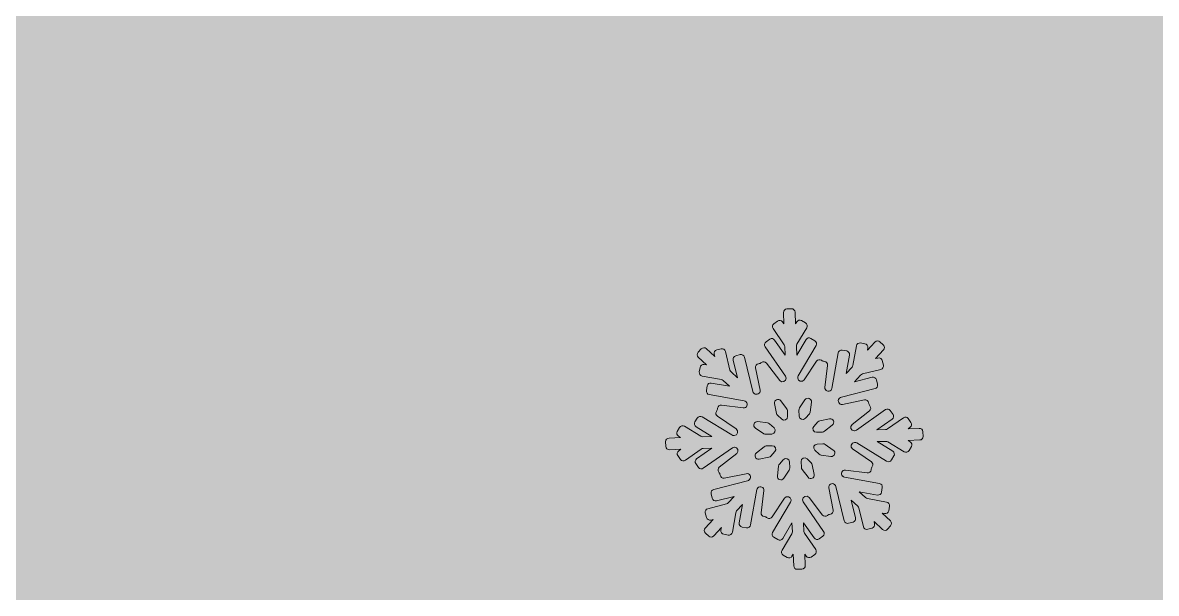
# Model space of a CAD drawing. Header units: millimetres. Extents: x -42 to 192, y -117 to -17.
# Drawn here: x 167.1 to 179.41, y -66.58 to -60.38 of the extents above; entities that cross this region are included whole.
import ezdxf

# ---------------------------------------------------------------- set-up
doc = ezdxf.new("R2010")
doc.units = ezdxf.units.MM
doc.header["$MEASUREMENT"] = 0
doc.layers.add('engraving', color=7, linetype='Continuous')
doc.layers.add('Layer 1', color=7, linetype='Continuous')

msp = doc.modelspace()

# ---------------------------------------------------------------- hatches: boundary and pattern name
at = {"layer": 'Layer 1'}
h = msp.add_hatch(color=2, dxfattribs=at)
h.dxf.hatch_style = 2
edge = h.paths.add_edge_path()
edge.add_spline(control_points=[(163.535, -30.121), (163.535, -30.121), (152.73, -71.11), (152.73, -71.11), (152.73, -71.11), (144.157, -30.121), (144.157, -30.121), (144.157, -30.121), (141.21, -30.121), (141.21, -30.121), (140.385, -29.082), (139.149, -28.383), (137.751, -28.276), (139.256, -27.161), (140.236, -25.378), (140.236, -23.361), (140.236, -19.98), (137.496, -17.24), (134.115, -17.24), (130.735, -17.24), (127.995, -19.98), (127.995, -23.361), (127.995, -25.378), (128.975, -27.161), (130.479, -28.276), (129.082, -28.383), (127.846, -29.082), (127.021, -30.121), (127.021, -30.121), (124.073, -30.121), (124.073, -30.121), (124.073, -30.121), (115.617, -71.11), (115.617, -71.11), (115.617, -71.11), (104.695, -30.121), (104.695, -30.121), (104.695, -30.121), (76.508, -30.121), (76.508, -30.121), (76.508, -30.121), (100.937, -115.27), (100.937, -115.27), (100.937, -115.27), (126.657, -115.27), (126.657, -115.27), (126.657, -115.27), (134.174, -87.788), (134.174, -87.788), (134.174, -87.788), (141.573, -115.27), (141.573, -115.27), (141.573, -115.27), (167.294, -115.27), (167.294, -115.27), (167.294, -115.27), (191.723, -30.121), (191.723, -30.121), (191.723, -30.121), (163.535, -30.121), (163.535, -30.121)], knot_values=[0, 0, 0, 0, 1, 1, 1, 2, 2, 2, 3, 3, 3, 4, 4, 4, 5, 5, 5, 6, 6, 6, 7, 7, 7, 8, 8, 8, 9, 9, 9, 10, 10, 10, 11, 11, 11, 12, 12, 12, 13, 13, 13, 14, 14, 14, 15, 15, 15, 16, 16, 16, 17, 17, 17, 18, 18, 18, 19, 19, 19, 20, 20, 20, 20], degree=3, periodic=1)
edge = h.paths.add_edge_path()
edge.add_spline(control_points=[(130.308, -23.361), (130.308, -21.261), (132.016, -19.553), (134.115, -19.553), (136.215, -19.553), (137.923, -21.261), (137.923, -23.361), (137.923, -25.46), (136.215, -27.168), (134.115, -27.168), (132.016, -27.168), (130.308, -25.46), (130.308, -23.361)], knot_values=[0, 0, 0, 0, 1, 1, 1, 2, 2, 2, 3, 3, 3, 4, 4, 4, 4], degree=3, periodic=1)

# ---------------------------------------------------------------- linework, layer by layer
at = {"layer": 'engraving', "lineweight": 0}
for points, knots in [([(176.879, -64.822), (176.878, -64.801), (176.86, -64.785), (176.839, -64.786), (176.839, -64.786), (176.717, -64.79), (176.717, -64.79), (176.717, -64.79), (176.739, -64.774), (176.739, -64.774), (176.757, -64.762), (176.761, -64.739), (176.749, -64.721), (176.749, -64.721), (176.72, -64.68), (176.72, -64.68), (176.708, -64.663), (176.684, -64.658), (176.667, -64.671), (176.667, -64.671), (176.494, -64.793), (176.494, -64.793), (176.488, -64.797), (176.48, -64.8), (176.473, -64.8), (176.473, -64.8), (176.38, -64.803), (176.38, -64.803), (176.38, -64.803), (176.544, -64.687), (176.544, -64.687), (176.561, -64.675), (176.566, -64.651), (176.554, -64.634), (176.554, -64.634), (176.525, -64.593), (176.525, -64.593), (176.513, -64.575), (176.489, -64.571), (176.472, -64.583), (176.472, -64.583), (176.157, -64.806), (176.157, -64.806), (176.15, -64.81), (176.143, -64.813), (176.136, -64.813), (176.136, -64.813), (176.134, -64.813), (176.134, -64.813), (176.097, -64.814), (176.08, -64.767), (176.109, -64.744), (176.109, -64.744), (176.298, -64.596), (176.298, -64.596), (176.314, -64.583), (176.317, -64.559), (176.304, -64.542), (176.304, -64.542), (176.298, -64.534), (176.298, -64.534), (176.295, -64.53), (176.292, -64.524), (176.291, -64.518), (176.291, -64.518), (176.289, -64.509), (176.289, -64.509), (176.285, -64.488), (176.265, -64.474), (176.244, -64.478), (176.244, -64.478), (176.005, -64.526), (176.005, -64.526), (175.969, -64.533), (175.945, -64.49), (175.97, -64.462), (175.97, -64.462), (175.974, -64.458), (175.974, -64.458), (175.979, -64.453), (175.985, -64.449), (175.993, -64.447), (175.993, -64.447), (176.359, -64.355), (176.359, -64.355), (176.379, -64.35), (176.392, -64.329), (176.386, -64.308), (176.386, -64.308), (176.374, -64.26), (176.374, -64.26), (176.369, -64.239), (176.348, -64.227), (176.328, -64.232), (176.328, -64.232), (176.136, -64.28), (176.136, -64.28), (176.136, -64.28), (176.202, -64.208), (176.202, -64.208), (176.207, -64.202), (176.214, -64.198), (176.221, -64.196), (176.221, -64.196), (176.422, -64.146), (176.422, -64.146), (176.442, -64.141), (176.455, -64.12), (176.45, -64.099), (176.45, -64.099), (176.438, -64.051), (176.438, -64.051), (176.433, -64.03), (176.412, -64.018), (176.391, -64.023), (176.391, -64.023), (176.365, -64.029), (176.365, -64.029), (176.365, -64.029), (176.451, -63.935), (176.451, -63.935), (176.465, -63.92), (176.464, -63.896), (176.449, -63.881), (176.449, -63.881), (176.412, -63.847), (176.412, -63.847), (176.397, -63.833), (176.372, -63.834), (176.358, -63.849), (176.358, -63.849), (176.276, -63.939), (176.276, -63.939), (176.276, -63.939), (176.28, -63.913), (176.28, -63.913), (176.284, -63.892), (176.27, -63.872), (176.249, -63.868), (176.249, -63.868), (176.201, -63.859), (176.201, -63.859), (176.18, -63.856), (176.16, -63.87), (176.156, -63.891), (176.156, -63.891), (176.119, -64.102), (176.119, -64.102), (176.118, -64.109), (176.115, -64.116), (176.11, -64.121), (176.11, -64.121), (176.047, -64.19), (176.047, -64.19), (176.047, -64.19), (176.082, -63.99), (176.082, -63.99), (176.085, -63.97), (176.072, -63.95), (176.051, -63.946), (176.051, -63.946), (176.002, -63.937), (176.002, -63.937), (175.981, -63.933), (175.961, -63.947), (175.958, -63.968), (175.958, -63.968), (175.891, -64.352), (175.891, -64.352), (175.889, -64.359), (175.886, -64.366), (175.881, -64.371), (175.881, -64.371), (175.881, -64.372), (175.881, -64.372), (175.856, -64.399), (175.81, -64.378), (175.815, -64.341), (175.815, -64.341), (175.844, -64.102), (175.844, -64.102), (175.846, -64.081), (175.832, -64.062), (175.811, -64.059), (175.811, -64.059), (175.801, -64.058), (175.801, -64.058), (175.795, -64.057), (175.79, -64.055), (175.785, -64.052), (175.785, -64.052), (175.777, -64.047), (175.777, -64.047), (175.759, -64.035), (175.735, -64.039), (175.724, -64.057), (175.724, -64.057), (175.59, -64.26), (175.59, -64.26), (175.569, -64.291), (175.521, -64.277), (175.519, -64.24), (175.519, -64.24), (175.519, -64.236), (175.519, -64.236), (175.519, -64.229), (175.521, -64.221), (175.525, -64.215), (175.525, -64.215), (175.719, -63.887), (175.719, -63.887), (175.73, -63.869), (175.724, -63.846), (175.706, -63.835), (175.706, -63.835), (175.663, -63.809), (175.663, -63.809), (175.645, -63.798), (175.621, -63.804), (175.61, -63.822), (175.61, -63.822), (175.509, -63.993), (175.509, -63.993), (175.509, -63.993), (175.505, -63.895), (175.505, -63.895), (175.505, -63.887), (175.507, -63.88), (175.511, -63.874), (175.511, -63.874), (175.617, -63.694), (175.617, -63.694), (175.628, -63.676), (175.622, -63.653), (175.604, -63.642), (175.604, -63.642), (175.562, -63.616), (175.562, -63.616), (175.544, -63.605), (175.52, -63.611), (175.509, -63.629), (175.509, -63.629), (175.496, -63.652), (175.496, -63.652), (175.496, -63.652), (175.49, -63.524), (175.49, -63.524), (175.489, -63.503), (175.472, -63.487), (175.451, -63.488), (175.451, -63.488), (175.401, -63.489), (175.401, -63.489), (175.38, -63.49), (175.364, -63.508), (175.364, -63.529), (175.364, -63.529), (175.369, -63.652), (175.369, -63.652), (175.369, -63.652), (175.354, -63.63), (175.354, -63.63), (175.342, -63.613), (175.318, -63.609), (175.301, -63.621), (175.301, -63.621), (175.26, -63.65), (175.26, -63.65), (175.243, -63.662), (175.239, -63.685), (175.251, -63.703), (175.251, -63.703), (175.373, -63.879), (175.373, -63.879), (175.377, -63.885), (175.379, -63.892), (175.379, -63.899), (175.379, -63.899), (175.383, -63.993), (175.383, -63.993), (175.383, -63.993), (175.269, -63.828), (175.269, -63.828), (175.257, -63.81), (175.233, -63.806), (175.215, -63.818), (175.215, -63.818), (175.175, -63.847), (175.175, -63.847), (175.157, -63.859), (175.153, -63.883), (175.165, -63.9), (175.165, -63.9), (175.386, -64.22), (175.386, -64.22), (175.391, -64.226), (175.393, -64.233), (175.393, -64.24), (175.393, -64.24), (175.393, -64.241), (175.393, -64.241), (175.395, -64.278), (175.347, -64.296), (175.324, -64.266), (175.324, -64.266), (175.179, -64.077), (175.179, -64.077), (175.166, -64.06), (175.142, -64.057), (175.125, -64.07), (175.125, -64.07), (175.118, -64.076), (175.118, -64.076), (175.113, -64.08), (175.107, -64.082), (175.101, -64.083), (175.101, -64.083), (175.092, -64.085), (175.092, -64.085), (175.072, -64.089), (175.058, -64.109), (175.062, -64.13), (175.062, -64.13), (175.11, -64.371), (175.11, -64.371), (175.117, -64.408), (175.073, -64.432), (175.046, -64.406), (175.046, -64.406), (175.044, -64.404), (175.044, -64.404), (175.038, -64.399), (175.034, -64.393), (175.033, -64.386), (175.033, -64.386), (174.941, -64.014), (174.941, -64.014), (174.936, -63.994), (174.915, -63.981), (174.894, -63.986), (174.894, -63.986), (174.846, -63.998), (174.846, -63.998), (174.826, -64.003), (174.813, -64.024), (174.818, -64.045), (174.818, -64.045), (174.866, -64.239), (174.866, -64.239), (174.866, -64.239), (174.795, -64.172), (174.795, -64.172), (174.79, -64.167), (174.786, -64.161), (174.784, -64.153), (174.784, -64.153), (174.734, -63.95), (174.734, -63.95), (174.729, -63.929), (174.708, -63.917), (174.687, -63.922), (174.687, -63.922), (174.64, -63.934), (174.64, -63.934), (174.619, -63.939), (174.607, -63.96), (174.612, -63.98), (174.612, -63.98), (174.618, -64.007), (174.618, -64.007), (174.618, -64.007), (174.526, -63.92), (174.526, -63.92), (174.51, -63.906), (174.486, -63.907), (174.471, -63.923), (174.471, -63.923), (174.438, -63.959), (174.438, -63.959), (174.424, -63.975), (174.425, -63.999), (174.44, -64.013), (174.44, -64.013), (174.53, -64.097), (174.53, -64.097), (174.53, -64.097), (174.504, -64.093), (174.504, -64.093), (174.483, -64.089), (174.463, -64.103), (174.459, -64.124), (174.459, -64.124), (174.451, -64.173), (174.451, -64.173), (174.447, -64.194), (174.461, -64.214), (174.482, -64.218), (174.482, -64.218), (174.69, -64.255), (174.69, -64.255), (174.697, -64.257), (174.704, -64.26), (174.709, -64.265), (174.709, -64.265), (174.778, -64.329), (174.778, -64.329), (174.778, -64.329), (174.581, -64.294), (174.581, -64.294), (174.56, -64.29), (174.54, -64.304), (174.537, -64.325), (174.537, -64.325), (174.528, -64.374), (174.528, -64.374), (174.525, -64.395), (174.538, -64.415), (174.559, -64.419), (174.559, -64.419), (174.938, -64.487), (174.938, -64.487), (174.946, -64.489), (174.952, -64.492), (174.958, -64.497), (174.958, -64.497), (174.959, -64.499), (174.959, -64.499), (174.987, -64.524), (174.965, -64.569), (174.928, -64.565), (174.928, -64.565), (174.692, -64.535), (174.692, -64.535), (174.671, -64.532), (174.652, -64.547), (174.649, -64.568), (174.649, -64.568), (174.648, -64.578), (174.648, -64.578), (174.647, -64.584), (174.645, -64.589), (174.642, -64.594), (174.642, -64.594), (174.637, -64.603), (174.637, -64.603), (174.625, -64.62), (174.63, -64.644), (174.647, -64.655), (174.647, -64.655), (174.851, -64.793), (174.851, -64.793), (174.881, -64.814), (174.868, -64.862), (174.83, -64.864), (174.83, -64.864), (174.826, -64.864), (174.826, -64.864), (174.818, -64.864), (174.811, -64.862), (174.804, -64.858), (174.804, -64.858), (174.481, -64.661), (174.481, -64.661), (174.462, -64.65), (174.439, -64.656), (174.428, -64.674), (174.428, -64.674), (174.402, -64.717), (174.402, -64.717), (174.392, -64.735), (174.397, -64.759), (174.415, -64.769), (174.415, -64.769), (174.585, -64.873), (174.585, -64.873), (174.585, -64.873), (174.489, -64.877), (174.489, -64.877), (174.481, -64.877), (174.474, -64.875), (174.467, -64.871), (174.467, -64.871), (174.29, -64.763), (174.29, -64.763), (174.272, -64.752), (174.248, -64.758), (174.237, -64.776), (174.237, -64.776), (174.211, -64.819), (174.211, -64.819), (174.201, -64.837), (174.207, -64.861), (174.224, -64.872), (174.224, -64.872), (174.248, -64.886), (174.248, -64.886), (174.248, -64.886), (174.122, -64.891), (174.122, -64.891), (174.101, -64.892), (174.084, -64.91), (174.085, -64.931), (174.085, -64.931), (174.087, -64.981), (174.087, -64.981), (174.088, -65.002), (174.106, -65.019), (174.127, -65.018), (174.127, -65.018), (174.249, -65.013), (174.249, -65.013), (174.249, -65.013), (174.227, -65.029), (174.227, -65.029), (174.209, -65.041), (174.205, -65.065), (174.217, -65.082), (174.217, -65.082), (174.246, -65.123), (174.246, -65.123), (174.258, -65.141), (174.282, -65.145), (174.299, -65.133), (174.299, -65.133), (174.472, -65.011), (174.472, -65.011), (174.478, -65.006), (174.486, -65.004), (174.493, -65.004), (174.493, -65.004), (174.586, -65), (174.586, -65), (174.586, -65), (174.422, -65.116), (174.422, -65.116), (174.405, -65.128), (174.4, -65.152), (174.412, -65.169), (174.412, -65.169), (174.441, -65.211), (174.441, -65.211), (174.453, -65.228), (174.477, -65.232), (174.494, -65.22), (174.494, -65.22), (174.81, -64.998), (174.81, -64.998), (174.816, -64.993), (174.823, -64.991), (174.83, -64.991), (174.83, -64.991), (174.832, -64.99), (174.832, -64.99), (174.869, -64.989), (174.886, -65.036), (174.857, -65.059), (174.857, -65.059), (174.668, -65.208), (174.668, -65.208), (174.652, -65.221), (174.649, -65.245), (174.662, -65.261), (174.662, -65.261), (174.668, -65.269), (174.668, -65.269), (174.671, -65.274), (174.674, -65.279), (174.675, -65.285), (174.675, -65.285), (174.677, -65.295), (174.677, -65.295), (174.681, -65.316), (174.701, -65.329), (174.722, -65.325), (174.722, -65.325), (174.961, -65.278), (174.961, -65.278), (174.997, -65.27), (175.021, -65.314), (174.996, -65.341), (174.996, -65.341), (174.992, -65.345), (174.992, -65.345), (174.987, -65.351), (174.981, -65.355), (174.973, -65.357), (174.973, -65.357), (174.608, -65.449), (174.608, -65.449), (174.587, -65.454), (174.575, -65.474), (174.58, -65.495), (174.58, -65.495), (174.592, -65.544), (174.592, -65.544), (174.597, -65.564), (174.618, -65.577), (174.638, -65.572), (174.638, -65.572), (174.83, -65.524), (174.83, -65.524), (174.83, -65.524), (174.764, -65.596), (174.764, -65.596), (174.759, -65.601), (174.752, -65.605), (174.745, -65.607), (174.745, -65.607), (174.544, -65.658), (174.544, -65.658), (174.524, -65.663), (174.511, -65.683), (174.516, -65.704), (174.516, -65.704), (174.528, -65.753), (174.528, -65.753), (174.534, -65.773), (174.554, -65.786), (174.575, -65.781), (174.575, -65.781), (174.601, -65.774), (174.601, -65.774), (174.601, -65.774), (174.515, -65.868), (174.515, -65.868), (174.501, -65.884), (174.502, -65.908), (174.517, -65.922), (174.517, -65.922), (174.554, -65.956), (174.554, -65.956), (174.569, -65.971), (174.594, -65.97), (174.608, -65.954), (174.608, -65.954), (174.69, -65.864), (174.69, -65.864), (174.69, -65.864), (174.686, -65.891), (174.686, -65.891), (174.682, -65.912), (174.696, -65.932), (174.717, -65.935), (174.717, -65.935), (174.765, -65.944), (174.765, -65.944), (174.786, -65.948), (174.806, -65.934), (174.81, -65.913), (174.81, -65.913), (174.847, -65.702), (174.847, -65.702), (174.848, -65.695), (174.851, -65.688), (174.856, -65.682), (174.856, -65.682), (174.919, -65.614), (174.919, -65.614), (174.919, -65.614), (174.884, -65.813), (174.884, -65.813), (174.881, -65.834), (174.895, -65.854), (174.915, -65.857), (174.915, -65.857), (174.964, -65.866), (174.964, -65.866), (174.985, -65.87), (175.005, -65.856), (175.008, -65.835), (175.008, -65.835), (175.075, -65.451), (175.075, -65.451), (175.077, -65.444), (175.08, -65.437), (175.085, -65.432), (175.085, -65.432), (175.085, -65.432), (175.085, -65.432), (175.11, -65.404), (175.156, -65.425), (175.151, -65.462), (175.151, -65.462), (175.122, -65.702), (175.122, -65.702), (175.12, -65.723), (175.134, -65.742), (175.155, -65.744), (175.155, -65.744), (175.165, -65.745), (175.165, -65.745), (175.171, -65.746), (175.176, -65.748), (175.181, -65.752), (175.181, -65.752), (175.189, -65.757), (175.189, -65.757), (175.207, -65.769), (175.231, -65.764), (175.242, -65.746), (175.242, -65.746), (175.376, -65.544), (175.376, -65.544), (175.397, -65.512), (175.445, -65.526), (175.447, -65.563), (175.447, -65.563), (175.447, -65.567), (175.447, -65.567), (175.447, -65.575), (175.445, -65.582), (175.442, -65.589), (175.442, -65.589), (175.247, -65.916), (175.247, -65.916), (175.237, -65.934), (175.242, -65.958), (175.26, -65.968), (175.26, -65.968), (175.303, -65.994), (175.303, -65.994), (175.321, -66.005), (175.345, -65.999), (175.356, -65.981), (175.356, -65.981), (175.457, -65.811), (175.457, -65.811), (175.457, -65.811), (175.461, -65.909), (175.461, -65.909), (175.461, -65.916), (175.459, -65.923), (175.455, -65.93), (175.455, -65.93), (175.349, -66.11), (175.349, -66.11), (175.338, -66.128), (175.344, -66.151), (175.362, -66.162), (175.362, -66.162), (175.404, -66.188), (175.404, -66.188), (175.422, -66.199), (175.446, -66.193), (175.457, -66.175), (175.457, -66.175), (175.471, -66.152), (175.471, -66.152), (175.471, -66.152), (175.476, -66.279), (175.476, -66.279), (175.477, -66.3), (175.494, -66.317), (175.516, -66.316), (175.516, -66.316), (175.565, -66.314), (175.565, -66.314), (175.586, -66.313), (175.603, -66.295), (175.602, -66.274), (175.602, -66.274), (175.597, -66.151), (175.597, -66.151), (175.597, -66.151), (175.612, -66.173), (175.612, -66.173), (175.624, -66.191), (175.648, -66.195), (175.665, -66.183), (175.665, -66.183), (175.706, -66.154), (175.706, -66.154), (175.723, -66.142), (175.727, -66.118), (175.715, -66.101), (175.715, -66.101), (175.593, -65.925), (175.593, -65.925), (175.589, -65.919), (175.587, -65.912), (175.587, -65.904), (175.587, -65.904), (175.583, -65.81), (175.583, -65.81), (175.583, -65.81), (175.697, -65.976), (175.697, -65.976), (175.709, -65.993), (175.734, -65.998), (175.751, -65.985), (175.751, -65.985), (175.791, -65.957), (175.791, -65.957), (175.809, -65.945), (175.813, -65.921), (175.801, -65.904), (175.801, -65.904), (175.58, -65.583), (175.58, -65.583), (175.576, -65.577), (175.573, -65.57), (175.573, -65.563), (175.573, -65.563), (175.573, -65.563), (175.573, -65.563), (175.571, -65.525), (175.619, -65.508), (175.642, -65.538), (175.642, -65.538), (175.787, -65.727), (175.787, -65.727), (175.8, -65.743), (175.824, -65.746), (175.841, -65.733), (175.841, -65.733), (175.848, -65.728), (175.848, -65.728), (175.853, -65.724), (175.859, -65.721), (175.865, -65.72), (175.865, -65.72), (175.874, -65.718), (175.874, -65.718), (175.894, -65.714), (175.908, -65.694), (175.904, -65.673), (175.904, -65.673), (175.856, -65.432), (175.856, -65.432), (175.849, -65.396), (175.893, -65.371), (175.92, -65.397), (175.92, -65.397), (175.923, -65.399), (175.923, -65.399), (175.928, -65.404), (175.932, -65.411), (175.934, -65.418), (175.934, -65.418), (176.025, -65.789), (176.025, -65.789), (176.03, -65.81), (176.051, -65.822), (176.072, -65.817), (176.072, -65.817), (176.12, -65.805), (176.12, -65.805), (176.14, -65.8), (176.153, -65.779), (176.148, -65.759), (176.148, -65.759), (176.1, -65.565), (176.1, -65.565), (176.1, -65.565), (176.171, -65.631), (176.171, -65.631), (176.176, -65.636), (176.18, -65.643), (176.182, -65.65), (176.182, -65.65), (176.232, -65.854), (176.232, -65.854), (176.237, -65.874), (176.258, -65.887), (176.279, -65.882), (176.279, -65.882), (176.327, -65.87), (176.327, -65.87), (176.347, -65.864), (176.359, -65.844), (176.354, -65.823), (176.354, -65.823), (176.348, -65.797), (176.348, -65.797), (176.348, -65.797), (176.44, -65.883), (176.44, -65.883), (176.456, -65.898), (176.48, -65.897), (176.495, -65.881), (176.495, -65.881), (176.528, -65.844), (176.528, -65.844), (176.542, -65.829), (176.541, -65.805), (176.526, -65.79), (176.526, -65.79), (176.436, -65.706), (176.436, -65.706), (176.436, -65.706), (176.462, -65.711), (176.462, -65.711), (176.483, -65.715), (176.503, -65.701), (176.507, -65.68), (176.507, -65.68), (176.515, -65.63), (176.515, -65.63), (176.519, -65.609), (176.505, -65.59), (176.484, -65.586), (176.484, -65.586), (176.276, -65.548), (176.276, -65.548), (176.269, -65.547), (176.262, -65.544), (176.257, -65.538), (176.257, -65.538), (176.188, -65.474), (176.188, -65.474), (176.188, -65.474), (176.385, -65.51), (176.385, -65.51), (176.406, -65.513), (176.426, -65.499), (176.429, -65.478), (176.429, -65.478), (176.438, -65.429), (176.438, -65.429), (176.442, -65.408), (176.428, -65.388), (176.407, -65.385), (176.407, -65.385), (176.028, -65.316), (176.028, -65.316), (176.021, -65.315), (176.014, -65.311), (176.008, -65.306), (176.008, -65.306), (176.007, -65.305), (176.007, -65.305), (175.979, -65.279), (176.001, -65.234), (176.038, -65.239), (176.038, -65.239), (176.274, -65.269), (176.274, -65.269), (176.295, -65.271), (176.314, -65.256), (176.317, -65.235), (176.317, -65.235), (176.318, -65.226), (176.318, -65.226), (176.319, -65.22), (176.321, -65.214), (176.324, -65.209), (176.324, -65.209), (176.329, -65.201), (176.329, -65.201), (176.341, -65.183), (176.336, -65.16), (176.319, -65.148), (176.319, -65.148), (176.116, -65.01), (176.116, -65.01), (176.085, -64.989), (176.099, -64.941), (176.136, -64.94), (176.136, -64.94), (176.14, -64.94), (176.14, -64.94), (176.148, -64.939), (176.155, -64.941), (176.162, -64.945), (176.162, -64.945), (176.485, -65.142), (176.485, -65.142), (176.504, -65.154), (176.527, -65.148), (176.538, -65.129), (176.538, -65.129), (176.564, -65.086), (176.564, -65.086), (176.574, -65.068), (176.569, -65.045), (176.551, -65.034), (176.551, -65.034), (176.381, -64.93), (176.381, -64.93), (176.381, -64.93), (176.478, -64.927), (176.478, -64.927), (176.485, -64.926), (176.492, -64.928), (176.499, -64.932), (176.499, -64.932), (176.676, -65.04), (176.676, -65.04), (176.694, -65.051), (176.718, -65.045), (176.729, -65.027), (176.729, -65.027), (176.755, -64.984), (176.755, -64.984), (176.765, -64.966), (176.76, -64.943), (176.742, -64.932), (176.742, -64.932), (176.718, -64.917), (176.718, -64.917), (176.718, -64.917), (176.844, -64.912), (176.844, -64.912), (176.865, -64.912), (176.882, -64.894), (176.881, -64.873), (176.881, -64.873), (176.879, -64.822), (176.879, -64.822)], [0, 0, 0, 0, 1, 1, 1, 2, 2, 2, 3, 3, 3, 4, 4, 4, 5, 5, 5, 6, 6, 6, 7, 7, 7, 8, 8, 8, 9, 9, 9, 10, 10, 10, 11, 11, 11, 12, 12, 12, 13, 13, 13, 14, 14, 14, 15, 15, 15, 16, 16, 16, 17, 17, 17, 18, 18, 18, 19, 19, 19, 20, 20, 20, 21, 21, 21, 22, 22, 22, 23, 23, 23, 24, 24, 24, 25, 25, 25, 26, 26, 26, 27, 27, 27, 28, 28, 28, 29, 29, 29, 30, 30, 30, 31, 31, 31, 32, 32, 32, 33, 33, 33, 34, 34, 34, 35, 35, 35, 36, 36, 36, 37, 37, 37, 38, 38, 38, 39, 39, 39, 40, 40, 40, 41, 41, 41, 42, 42, 42, 43, 43, 43, 44, 44, 44, 45, 45, 45, 46, 46, 46, 47, 47, 47, 48, 48, 48, 49, 49, 49, 50, 50, 50, 51, 51, 51, 52, 52, 52, 53, 53, 53, 54, 54, 54, 55, 55, 55, 56, 56, 56, 57, 57, 57, 58, 58, 58, 59, 59, 59, 60, 60, 60, 61, 61, 61, 62, 62, 62, 63, 63, 63, 64, 64, 64, 65, 65, 65, 66, 66, 66, 67, 67, 67, 68, 68, 68, 69, 69, 69, 70, 70, 70, 71, 71, 71, 72, 72, 72, 73, 73, 73, 74, 74, 74, 75, 75, 75, 76, 76, 76, 77, 77, 77, 78, 78, 78, 79, 79, 79, 80, 80, 80, 81, 81, 81, 82, 82, 82, 83, 83, 83, 84, 84, 84, 85, 85, 85, 86, 86, 86, 87, 87, 87, 88, 88, 88, 89, 89, 89, 90, 90, 90, 91, 91, 91, 92, 92, 92, 93, 93, 93, 94, 94, 94, 95, 95, 95, 96, 96, 96, 97, 97, 97, 98, 98, 98, 99, 99, 99, 100, 100, 100, 101, 101, 101, 102, 102, 102, 103, 103, 103, 104, 104, 104, 105, 105, 105, 106, 106, 106, 107, 107, 107, 108, 108, 108, 109, 109, 109, 110, 110, 110, 111, 111, 111, 112, 112, 112, 113, 113, 113, 114, 114, 114, 115, 115, 115, 116, 116, 116, 117, 117, 117, 118, 118, 118, 119, 119, 119, 120, 120, 120, 121, 121, 121, 122, 122, 122, 123, 123, 123, 124, 124, 124, 125, 125, 125, 126, 126, 126, 127, 127, 127, 128, 128, 128, 129, 129, 129, 130, 130, 130, 131, 131, 131, 132, 132, 132, 133, 133, 133, 134, 134, 134, 135, 135, 135, 136, 136, 136, 137, 137, 137, 138, 138, 138, 139, 139, 139, 140, 140, 140, 141, 141, 141, 142, 142, 142, 143, 143, 143, 144, 144, 144, 145, 145, 145, 146, 146, 146, 147, 147, 147, 148, 148, 148, 149, 149, 149, 150, 150, 150, 151, 151, 151, 152, 152, 152, 153, 153, 153, 154, 154, 154, 155, 155, 155, 156, 156, 156, 157, 157, 157, 158, 158, 158, 159, 159, 159, 160, 160, 160, 161, 161, 161, 162, 162, 162, 163, 163, 163, 164, 164, 164, 165, 165, 165, 166, 166, 166, 167, 167, 167, 168, 168, 168, 169, 169, 169, 170, 170, 170, 171, 171, 171, 172, 172, 172, 173, 173, 173, 174, 174, 174, 175, 175, 175, 176, 176, 176, 177, 177, 177, 178, 178, 178, 179, 179, 179, 180, 180, 180, 181, 181, 181, 182, 182, 182, 183, 183, 183, 184, 184, 184, 185, 185, 185, 186, 186, 186, 187, 187, 187, 188, 188, 188, 189, 189, 189, 190, 190, 190, 191, 191, 191, 192, 192, 192, 193, 193, 193, 194, 194, 194, 195, 195, 195, 196, 196, 196, 197, 197, 197, 198, 198, 198, 199, 199, 199, 200, 200, 200, 201, 201, 201, 202, 202, 202, 203, 203, 203, 204, 204, 204, 205, 205, 205, 206, 206, 206, 207, 207, 207, 208, 208, 208, 209, 209, 209, 210, 210, 210, 211, 211, 211, 212, 212, 212, 213, 213, 213, 214, 214, 214, 215, 215, 215, 216, 216, 216, 217, 217, 217, 218, 218, 218, 219, 219, 219, 220, 220, 220, 221, 221, 221, 222, 222, 222, 223, 223, 223, 224, 224, 224, 225, 225, 225, 226, 226, 226, 227, 227, 227, 228, 228, 228, 229, 229, 229, 230, 230, 230, 231, 231, 231, 232, 232, 232, 233, 233, 233, 234, 234, 234, 235, 235, 235, 236, 236, 236, 237, 237, 237, 238, 238, 238, 239, 239, 239, 240, 240, 240, 241, 241, 241, 242, 242, 242, 243, 243, 243, 244, 244, 244, 245, 245, 245, 246, 246, 246, 247, 247, 247, 248, 248, 248, 249, 249, 249, 250, 250, 250, 251, 251, 251, 252, 252, 252, 253, 253, 253, 254, 254, 254, 255, 255, 255, 256, 256, 256, 257, 257, 257, 258, 258, 258, 259, 259, 259, 260, 260, 260, 261, 261, 261, 262, 262, 262, 263, 263, 263, 264, 264, 264, 265, 265, 265, 266, 266, 266, 267, 267, 267, 268, 268, 268, 269, 269, 269, 270, 270, 270, 271, 271, 271, 272, 272, 272, 273, 273, 273, 274, 274, 274, 275, 275, 275, 276, 276, 276, 277, 277, 277, 278, 278, 278, 279, 279, 279, 280, 280, 280, 281, 281, 281, 282, 282, 282, 283, 283, 283, 284, 284, 284, 285, 285, 285, 286, 286, 286, 287, 287, 287, 288, 288, 288, 289, 289, 289, 290, 290, 290, 291, 291, 291, 292, 292, 292, 293, 293, 293, 294, 294, 294, 295, 295, 295, 296, 296, 296, 297, 297, 297, 298, 298, 298, 299, 299, 299, 300, 300, 300, 301, 301, 301, 302, 302, 302, 303, 303, 303, 304, 304, 304, 305, 305, 305, 306, 306, 306, 307, 307, 307, 308, 308, 308, 309, 309, 309, 310, 310, 310, 311, 311, 311, 312, 312, 312, 313, 313, 313, 314, 314, 314, 315, 315, 315, 316, 316, 316, 317, 317, 317, 318, 318, 318, 319, 319, 319, 320, 320, 320, 321, 321, 321, 322, 322, 322, 323, 323, 323, 324, 324, 324, 325, 325, 325, 326, 326, 326, 327, 327, 327, 328, 328, 328, 329, 329, 329, 330, 330, 330, 331, 331, 331, 332, 332, 332, 333, 333, 333, 334, 334, 334, 335, 335, 335, 336, 336, 336, 336]), ([(175.335, -64.487), (175.335, -64.487), (175.399, -64.57), (175.399, -64.57), (175.404, -64.577), (175.407, -64.584), (175.407, -64.592), (175.407, -64.592), (175.41, -64.657), (175.41, -64.657), (175.411, -64.691), (175.371, -64.71), (175.346, -64.687), (175.346, -64.687), (175.299, -64.643), (175.299, -64.643), (175.293, -64.638), (175.289, -64.631), (175.288, -64.623), (175.288, -64.623), (175.267, -64.518), (175.267, -64.518), (175.259, -64.478), (175.31, -64.455), (175.335, -64.487)], [0, 0, 0, 0, 1, 1, 1, 2, 2, 2, 3, 3, 3, 4, 4, 4, 5, 5, 5, 6, 6, 6, 7, 7, 7, 8, 8, 8, 8]), ([(175.536, -64.652), (175.536, -64.652), (175.533, -64.588), (175.533, -64.588), (175.533, -64.58), (175.535, -64.572), (175.54, -64.565), (175.54, -64.565), (175.598, -64.476), (175.598, -64.476), (175.62, -64.443), (175.673, -64.462), (175.668, -64.502), (175.668, -64.502), (175.655, -64.609), (175.655, -64.609), (175.654, -64.616), (175.651, -64.624), (175.646, -64.63), (175.646, -64.63), (175.603, -64.677), (175.603, -64.677), (175.58, -64.702), (175.537, -64.687), (175.536, -64.652)], [0, 0, 0, 0, 1, 1, 1, 2, 2, 2, 3, 3, 3, 4, 4, 4, 5, 5, 5, 6, 6, 6, 7, 7, 7, 8, 8, 8, 8]), ([(175.15, -64.844), (175.15, -64.844), (175.06, -64.783), (175.06, -64.783), (175.027, -64.76), (175.046, -64.708), (175.086, -64.713), (175.086, -64.713), (175.192, -64.726), (175.192, -64.726), (175.2, -64.727), (175.208, -64.731), (175.214, -64.736), (175.214, -64.736), (175.262, -64.781), (175.262, -64.781), (175.287, -64.805), (175.271, -64.846), (175.237, -64.848), (175.237, -64.848), (175.173, -64.85), (175.173, -64.85), (175.165, -64.851), (175.157, -64.848), (175.15, -64.844)], [0, 0, 0, 0, 1, 1, 1, 2, 2, 2, 3, 3, 3, 4, 4, 4, 5, 5, 5, 6, 6, 6, 7, 7, 7, 8, 8, 8, 8]), ([(175.694, -64.765), (175.694, -64.765), (175.738, -64.716), (175.738, -64.716), (175.743, -64.71), (175.751, -64.706), (175.759, -64.704), (175.759, -64.704), (175.864, -64.683), (175.864, -64.683), (175.904, -64.676), (175.927, -64.726), (175.895, -64.751), (175.895, -64.751), (175.811, -64.818), (175.811, -64.818), (175.804, -64.823), (175.796, -64.826), (175.788, -64.826), (175.788, -64.826), (175.724, -64.829), (175.724, -64.829), (175.69, -64.83), (175.671, -64.79), (175.694, -64.765)], [0, 0, 0, 0, 1, 1, 1, 2, 2, 2, 3, 3, 3, 4, 4, 4, 5, 5, 5, 6, 6, 6, 7, 7, 7, 8, 8, 8, 8]), ([(175.272, -65.039), (175.272, -65.039), (175.228, -65.087), (175.228, -65.087), (175.223, -65.093), (175.215, -65.097), (175.207, -65.099), (175.207, -65.099), (175.102, -65.12), (175.102, -65.12), (175.062, -65.128), (175.039, -65.077), (175.071, -65.052), (175.071, -65.052), (175.156, -64.985), (175.156, -64.985), (175.162, -64.98), (175.17, -64.977), (175.178, -64.977), (175.178, -64.977), (175.242, -64.975), (175.242, -64.975), (175.277, -64.973), (175.295, -65.014), (175.272, -65.039)], [0, 0, 0, 0, 1, 1, 1, 2, 2, 2, 3, 3, 3, 4, 4, 4, 5, 5, 5, 6, 6, 6, 7, 7, 7, 8, 8, 8, 8]), ([(175.816, -64.96), (175.816, -64.96), (175.906, -65.021), (175.906, -65.021), (175.939, -65.044), (175.92, -65.096), (175.88, -65.091), (175.88, -65.091), (175.774, -65.077), (175.774, -65.077), (175.766, -65.076), (175.758, -65.073), (175.753, -65.067), (175.753, -65.067), (175.704, -65.022), (175.704, -65.022), (175.679, -64.999), (175.695, -64.957), (175.729, -64.956), (175.729, -64.956), (175.793, -64.953), (175.793, -64.953), (175.801, -64.953), (175.809, -64.955), (175.816, -64.96)], [0, 0, 0, 0, 1, 1, 1, 2, 2, 2, 3, 3, 3, 4, 4, 4, 5, 5, 5, 6, 6, 6, 7, 7, 7, 8, 8, 8, 8]), ([(175.43, -65.151), (175.43, -65.151), (175.433, -65.216), (175.433, -65.216), (175.433, -65.224), (175.431, -65.232), (175.426, -65.239), (175.426, -65.239), (175.368, -65.327), (175.368, -65.327), (175.346, -65.361), (175.293, -65.342), (175.298, -65.301), (175.298, -65.301), (175.311, -65.195), (175.311, -65.195), (175.312, -65.187), (175.315, -65.18), (175.32, -65.174), (175.32, -65.174), (175.363, -65.127), (175.363, -65.127), (175.386, -65.101), (175.429, -65.117), (175.43, -65.151)], [0, 0, 0, 0, 1, 1, 1, 2, 2, 2, 3, 3, 3, 4, 4, 4, 5, 5, 5, 6, 6, 6, 7, 7, 7, 8, 8, 8, 8]), ([(175.631, -65.317), (175.631, -65.317), (175.567, -65.233), (175.567, -65.233), (175.562, -65.227), (175.559, -65.219), (175.559, -65.211), (175.559, -65.211), (175.556, -65.146), (175.556, -65.146), (175.555, -65.112), (175.595, -65.093), (175.621, -65.117), (175.621, -65.117), (175.667, -65.16), (175.667, -65.16), (175.673, -65.166), (175.677, -65.173), (175.678, -65.181), (175.678, -65.181), (175.699, -65.286), (175.699, -65.286), (175.707, -65.326), (175.656, -65.349), (175.631, -65.317)], [0, 0, 0, 0, 1, 1, 1, 2, 2, 2, 3, 3, 3, 4, 4, 4, 5, 5, 5, 6, 6, 6, 7, 7, 7, 8, 8, 8, 8])]:
    msp.add_open_spline(points, degree=3, knots=knots, dxfattribs=at)
at = {"layer": 'Layer 1', "lineweight": 0}
msp.add_open_spline([(163.535, -30.121), (163.535, -30.121), (152.73, -71.11), (152.73, -71.11), (152.73, -71.11), (144.157, -30.121), (144.157, -30.121), (144.157, -30.121), (141.21, -30.121), (141.21, -30.121), (140.385, -29.082), (139.149, -28.383), (137.751, -28.276), (139.256, -27.161), (140.236, -25.378), (140.236, -23.361), (140.236, -19.98), (137.496, -17.24), (134.115, -17.24), (130.735, -17.24), (127.995, -19.98), (127.995, -23.361), (127.995, -25.378), (128.975, -27.161), (130.479, -28.276), (129.082, -28.383), (127.846, -29.082), (127.021, -30.121), (127.021, -30.121), (124.073, -30.121), (124.073, -30.121), (124.073, -30.121), (115.617, -71.11), (115.617, -71.11), (115.617, -71.11), (104.695, -30.121), (104.695, -30.121), (104.695, -30.121), (76.508, -30.121), (76.508, -30.121), (76.508, -30.121), (100.937, -115.27), (100.937, -115.27), (100.937, -115.27), (126.657, -115.27), (126.657, -115.27), (126.657, -115.27), (134.174, -87.788), (134.174, -87.788), (134.174, -87.788), (141.573, -115.27), (141.573, -115.27), (141.573, -115.27), (167.294, -115.27), (167.294, -115.27), (167.294, -115.27), (191.723, -30.121), (191.723, -30.121), (191.723, -30.121), (163.535, -30.121), (163.535, -30.121)], degree=3, knots=[0, 0, 0, 0, 1, 1, 1, 2, 2, 2, 3, 3, 3, 4, 4, 4, 5, 5, 5, 6, 6, 6, 7, 7, 7, 8, 8, 8, 9, 9, 9, 10, 10, 10, 11, 11, 11, 12, 12, 12, 13, 13, 13, 14, 14, 14, 15, 15, 15, 16, 16, 16, 17, 17, 17, 18, 18, 18, 19, 19, 19, 20, 20, 20, 20], dxfattribs=at)

doc.saveas('drawing.dxf')
